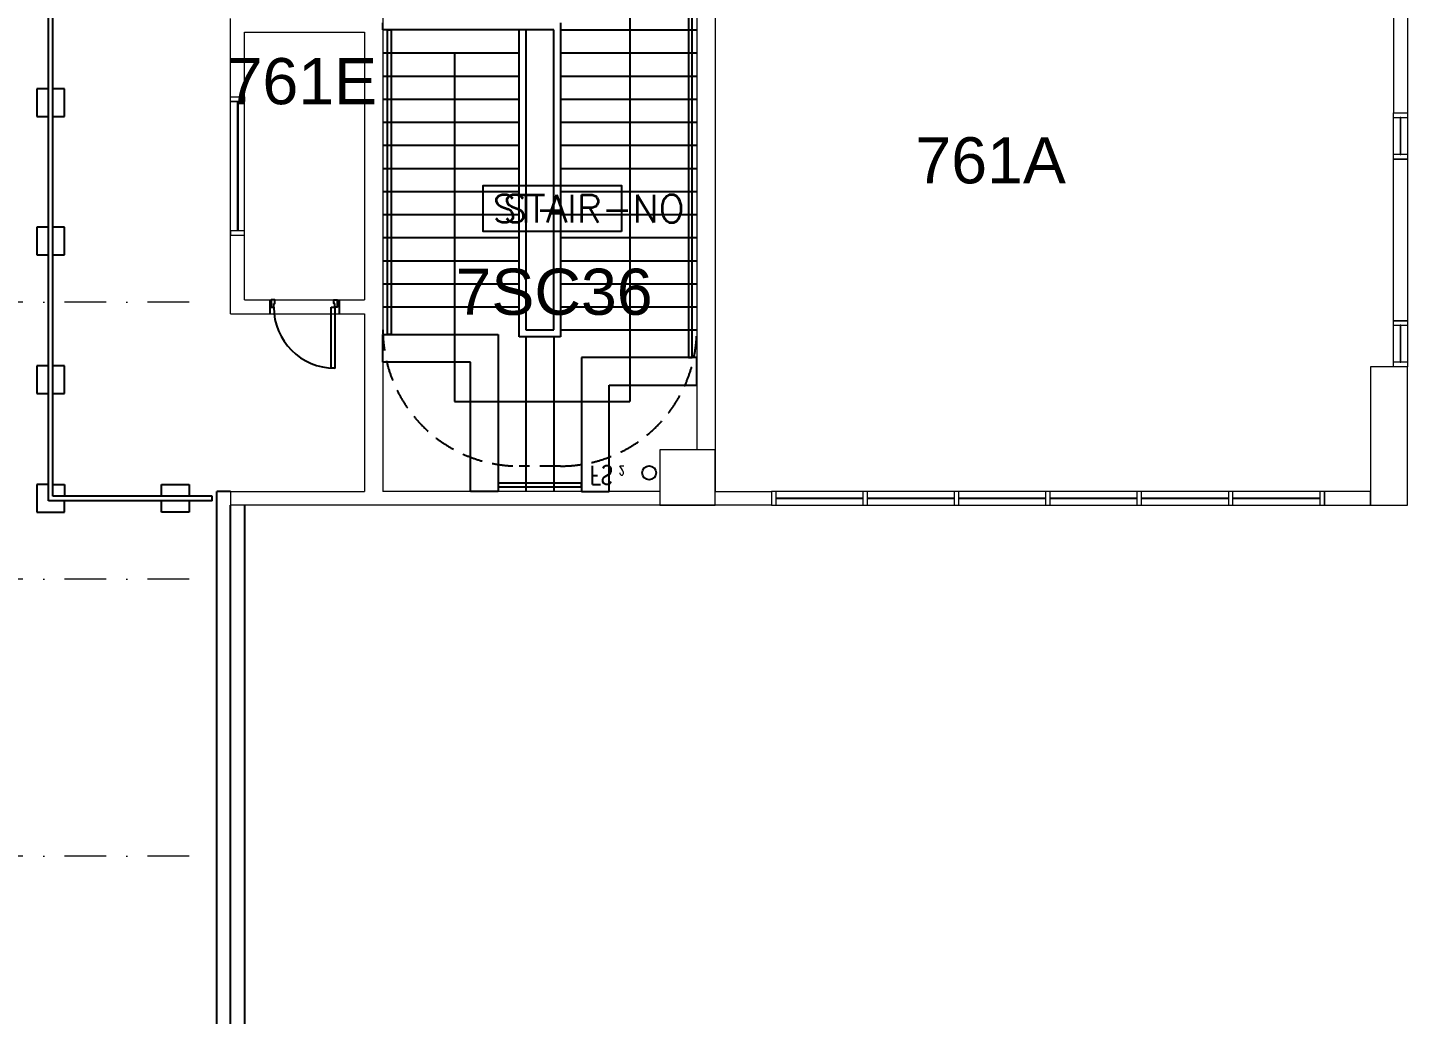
# Model space of a CAD drawing. Header units: millimetres. Extents: x -68474 to 336725, y -113450 to 40976.
# Drawn here: x 244600 to 259550, y 585 to 11275 of the extents above; entities that cross this region are included whole.
import ezdxf
from ezdxf.enums import TextEntityAlignment as Align

# ---------------------------------------------------------------- set-up
doc = ezdxf.new("R2010")
doc.units = ezdxf.units.MM
doc.header["$LTSCALE"] = 900
doc.linetypes.add('EC-7thFloor-s6152$0$DASHDOT', pattern=[1, 0.5, -0.25, 0, -0.25])
doc.linetypes.add('EC-7thFloor-s6152$0$HIDDEN', pattern=[0.375, 0.25, -0.125])
for name, color, linetype in [('EC-7thFloor-s6152$0$8', 1, 'Continuous'), ('EC-7thFloor-s6152$0$9', 1, 'Continuous'), ('EC-7thFloor-s6152$0$DRYWALL', 2, 'Continuous'), ('EC-7thFloor-s6152$0$ESTAIR', 2, 'Continuous'), ('EC-7thFloor-s6152$0$RAIL', 4, 'Continuous'), ('EC-7thFloor-s6152$0$RM-ID', 3, 'Continuous'), ('EC-7thFloor-s6152$0$TAC-TILE', 9, 'Continuous')]:
    doc.layers.add(name, color=color, linetype=linetype)
for name, color, linetype, lineweight in [('EC-7thFloor-s6152$0$ECOLUMN', 7, 'Continuous', 20), ('EC-7thFloor-s6152$0$EROOF', 1, 'EC-7thFloor-s6152$0$DASHDOT', 15), ('EC-7thFloor-s6152$0$ETHIN', 5, 'Continuous', 13), ('EC-7thFloor-s6152$0$EWINDOW', 9, 'Continuous', 9)]:
    doc.layers.add(name, color=color, linetype=linetype, lineweight=lineweight)
doc.styles.add('EC-7thFloor-s6152$0$STANDARD', font='SIMPLEX.SHX')
doc.styles.add('EC-7thFloor-s6152$0$T1', font='arial.ttf')

msp = doc.modelspace()

# ---------------------------------------------------------------- linework, layer by layer
for p, q in [((247224.99979, 8325.00542), (247224.99979, 8175.00542)), ((247224.99979, 8325.00542), (247224.99979, 8175.00542)), ((247974.99979, 8325.00542), (247974.99979, 8175.00542)), ((247974.99979, 8325.00542), (247974.99979, 8175.00542))]:
    msp.add_line(p, q)
at = {"color": 1}
msp.add_lwpolyline([(251035.6785, 9064.43008), (249535.6785, 9064.43008), (249535.6785, 9564.43008), (251035.6785, 9564.43008)], close=True, dxfattribs=at)
msp.add_lwpolyline([(251035.6785, 9064.43008), (249535.6785, 9064.43008), (249535.6785, 9564.43008), (251035.6785, 9564.43008)], close=True, dxfattribs=at)
for points in [[(247266.52229, 8286.07808), (247278.20049, 8286.07808), (247278.20049, 8325.00542), (247278.20049, 8325.00542), (247278.20049, 8325.00542), (247239.27315, 8325.00542), (247239.27315, 8247.15074), (247239.27315, 8247.15074), (247239.27315, 8247.15074), (247266.52229, 8247.15074)], [(247266.52229, 8286.07808), (247278.20049, 8286.07808), (247278.20049, 8325.00542), (247278.20049, 8325.00542), (247278.20049, 8325.00542), (247239.27315, 8325.00542), (247239.27315, 8247.15074), (247239.27315, 8247.15074), (247239.27315, 8247.15074), (247266.52229, 8247.15074)], [(247889.35966, 8247.15074), (247928.28699, 8247.15074), (247928.28699, 7585.38604), (247889.35966, 7585.38604)], [(247889.35966, 8247.15074), (247928.28699, 8247.15074), (247928.28699, 7585.38604), (247889.35966, 7585.38604)], [(247928.28699, 8286.07808), (247916.60879, 8286.07808), (247916.60879, 8325.00542), (247916.60879, 8325.00542), (247916.60879, 8325.00542), (247955.53613, 8325.00542), (247955.53613, 8247.15074), (247955.53613, 8247.15074), (247955.53613, 8247.15074), (247928.28699, 8247.15074)], [(247928.28699, 8286.07808), (247916.60879, 8286.07808), (247916.60879, 8325.00542), (247916.60879, 8325.00542), (247916.60879, 8325.00542), (247955.53613, 8325.00542), (247955.53613, 8247.15074), (247955.53613, 8247.15074), (247955.53613, 8247.15074), (247928.28699, 8247.15074)]]:
    msp.add_lwpolyline(points, close=True)
msp.add_circle((251334.68283, 6452.28134, 0), 75)
msp.add_circle((251334.68283, 6452.28134, 0), 75)
msp.add_arc((247928.28699, 8247.15074), 661.76471, 180, 270, dxfattribs=at)
msp.add_arc((247928.28699, 8247.15074), 661.76471, 180, 270, dxfattribs=at)
at = {"layer": 'EC-7thFloor-s6152$0$8'}
for p, q in [((244825, 10612.50542), (244700, 10612.50542)), ((244700, 10612.50542), (244700, 10312.50542)), ((244825, 10612.50542), (244700, 10612.50542)), ((244700, 10612.50542), (244700, 10312.50542)), ((245000, 10612.50542), (244875, 10612.50542)), ((245000, 10612.50542), (244875, 10612.50542)), ((245000, 10312.50542), (245000, 10612.50542)), ((245000, 10312.50542), (245000, 10612.50542)), ((244700, 10312.50542), (244825, 10312.50542)), ((244700, 10312.50542), (244825, 10312.50542)), ((244875, 10312.50542), (245000, 10312.50542)), ((244875, 10312.50542), (245000, 10312.50542)), ((244825, 9112.50542), (244700, 9112.50542)), ((244700, 9112.50542), (244700, 8812.50542)), ((244825, 9112.50542), (244700, 9112.50542)), ((244700, 9112.50542), (244700, 8812.50542)), ((245000, 9112.50542), (244875, 9112.50542)), ((245000, 9112.50542), (244875, 9112.50542)), ((245000, 8812.50542), (245000, 9112.50542)), ((245000, 8812.50542), (245000, 9112.50542)), ((244700, 8812.50542), (244825, 8812.50542)), ((244700, 8812.50542), (244825, 8812.50542)), ((244875, 8812.50542), (245000, 8812.50542)), ((244875, 8812.50542), (245000, 8812.50542)), ((244825, 7612.50542), (244700, 7612.50542)), ((244700, 7612.50542), (244700, 7312.50542)), ((244825, 7612.50542), (244700, 7612.50542)), ((244700, 7612.50542), (244700, 7312.50542)), ((245000, 7612.50542), (244875, 7612.50542)), ((245000, 7612.50542), (244875, 7612.50542)), ((245000, 7312.50542), (245000, 7612.50542)), ((245000, 7312.50542), (245000, 7612.50542)), ((244700, 7312.50542), (244825, 7312.50542)), ((244700, 7312.50542), (244825, 7312.50542)), ((244875, 7312.50542), (245000, 7312.50542)), ((244875, 7312.50542), (245000, 7312.50542)), ((244825, 6325), (244700, 6325)), ((244700, 6325), (244700, 6025)), ((244825, 6325), (244700, 6325)), ((244700, 6325), (244700, 6025)), ((244875, 6325), (245000, 6325)), ((244875, 6325), (245000, 6325)), ((245000, 6325), (245000, 6200)), ((245000, 6325), (245000, 6200)), ((246050, 6200), (246050, 6325)), ((246050, 6325), (246350, 6325)), ((246050, 6200), (246050, 6325)), ((246050, 6325), (246350, 6325)), ((246350, 6325), (246350, 6200)), ((246350, 6325), (246350, 6200)), ((245000, 6025), (245000, 6150)), ((245000, 6025), (245000, 6150)), ((246050, 6025), (246050, 6150)), ((246050, 6025), (246050, 6150)), ((246350, 6150), (246350, 6025)), ((246350, 6150), (246350, 6025)), ((244700, 6025), (245000, 6025)), ((244700, 6025), (245000, 6025)), ((246350, 6025), (246050, 6025)), ((246350, 6025), (246050, 6025))]:
    msp.add_line(p, q, dxfattribs=at)
at = {"layer": 'EC-7thFloor-s6152$0$9'}
for p, q in [((244825, 6150), (244825, 20775.01083)), ((244825, 6150), (244825, 20775.01083)), ((244875, 6200), (244875, 20725.01083)), ((244875, 6200), (244875, 20725.01083)), ((246600, 6150), (244825, 6150)), ((246600, 6150), (244825, 6150)), ((246600, 6200), (244875, 6200)), ((246600, 6200), (244875, 6200)), ((246600, 6150), (246600, 6200)), ((246600, 6150), (246600, 6200))]:
    msp.add_line(p, q, dxfattribs=at)
at = {"layer": 'EC-7thFloor-s6152$0$9', "color": 1}
for p, q in [((246799.99979, 6250.01083), (246650, 6250.01083)), ((246799.99979, 6250.01083), (246650, 6250.01083)), ((246650, -10400), (246650, 6250.00542)), ((246650, -10400), (246650, 6250.00542))]:
    msp.add_line(p, q, dxfattribs=at)
at = {"layer": 'EC-7thFloor-s6152$0$DRYWALL'}
for p, q in [((246800, -10250), (246800, 6100)), ((246800, -10250), (246800, 6100)), ((246950, 6100), (246950, -10250)), ((246950, 6100), (246950, -10250))]:
    msp.add_line(p, q, dxfattribs=at)
at = {"layer": 'EC-7thFloor-s6152$0$ECOLUMN'}
for p, q in [((252049.99979, 18800.01083), (252049.99979, 6250.00532)), ((252049.99979, 18800.01083), (252049.99979, 6250.00532)), ((251849.99979, 12925.00542), (251849.99979, 6700.00555)), ((251849.99979, 12925.00542), (251849.99979, 6700.00555)), ((259550, 11850.00542), (259550, 10350.00542)), ((259550, 11850.00542), (259550, 10350.00542)), ((248449.99979, 11555.00542), (248449.99979, 6250.00542)), ((248449.99979, 11555.00542), (248449.99979, 6250.00542)), ((259400, 11650.00542), (259400, 10350.00542)), ((259400, 11650.00542), (259400, 10350.00542)), ((246799.99979, 10525.00542), (246799.99979, 11375.00542)), ((246799.99979, 10525.00542), (246799.99979, 11375.00542)), ((246949.99979, 11225.00542), (248249.99979, 11225.00542)), ((246949.99979, 10525.00542), (246949.99979, 11225.00542)), ((246949.99979, 11225.00542), (248249.99979, 11225.00542)), ((246949.99979, 10525.00542), (246949.99979, 11225.00542)), ((248249.99979, 11225.00542), (248249.99979, 8325.00542)), ((248249.99979, 11225.00542), (248249.99979, 8325.00542)), ((246799.99979, 10525.00542), (246949.99979, 10525.00542)), ((246799.99979, 10525.00542), (246949.99979, 10525.00542)), ((259400, 10350.00542), (259550, 10350.00542)), ((259400, 10350.00542), (259550, 10350.00542)), ((259399.9991, 9850.00542), (259549.9994, 9850.00542)), ((259399.9991, 8100.00542), (259399.9991, 9850.00542)), ((259399.9991, 9850.00542), (259549.9994, 9850.00542)), ((259399.9991, 8100.00542), (259399.9991, 9850.00542)), ((259549.9994, 9850.00542), (259549.9994, 8100.00542)), ((259549.9994, 9850.00542), (259549.9994, 8100.00542)), ((246799.99979, 9075.00542), (246799.99979, 9025.00542)), ((246799.99979, 9075.00542), (246799.99979, 9025.00542)), ((246799.99979, 9025.00542), (246949.99979, 9025.00542)), ((246799.99979, 8175.00542), (246799.99979, 9025.00542)), ((246799.99979, 9025.00542), (246949.99979, 9025.00542)), ((246799.99979, 8175.00542), (246799.99979, 9025.00542)), ((246949.99979, 8325.00542), (246949.99979, 9025.00542)), ((246949.99979, 8325.00542), (246949.99979, 9025.00542)), ((246949.99979, 8325.00542), (247224.99979, 8325.00542)), ((246949.99979, 8325.00542), (247224.99979, 8325.00542)), ((247974.99979, 8325.00542), (248249.99979, 8325.00542)), ((247974.99979, 8325.00542), (248249.99979, 8325.00542)), ((246799.99979, 8175.00542), (247224.99979, 8175.00542)), ((246799.99979, 8175.00542), (247224.99979, 8175.00542)), ((247974.99979, 8175.00542), (248249.99979, 8175.00542)), ((247974.99979, 8175.00542), (248249.99979, 8175.00542)), ((248249.99979, 8175.00542), (248249.99979, 6250.00542)), ((248249.99979, 8175.00542), (248249.99979, 6250.00542)), ((259549.9994, 8100.00542), (259399.9991, 8100.00542)), ((259549.9994, 8100.00542), (259399.9991, 8100.00542)), ((259550, 7600.00542), (259150, 7600.00542)), ((259150, 7600.00542), (259150, 6100.00542)), ((259550, 7600.00542), (259150, 7600.00542)), ((259150, 7600.00542), (259150, 6100.00542)), ((259550, 6100.00542), (259550, 7600.00542)), ((259550, 6100.00542), (259550, 7600.00542)), ((252049.9998, 6700.00555), (251449.9998, 6700.00555)), ((251449.9998, 6700.00555), (251449.9998, 6100.00555)), ((252049.9998, 6700.00555), (251449.9998, 6700.00555)), ((251449.9998, 6700.00555), (251449.9998, 6100.00555)), ((252049.9998, 6100.00555), (252049.9998, 6700.00555)), ((252049.9998, 6100.00555), (252049.9998, 6700.00555)), ((246799.99979, 6250.00542), (248249.99979, 6250.00542)), ((246799.99979, 6250.00542), (246799.99979, 6100.00541)), ((246799.99979, 6250.00542), (248249.99979, 6250.00542)), ((246799.99979, 6250.00542), (246799.99979, 6100.00541)), ((251449.9998, 6250.00542), (248449.99979, 6250.00542)), ((251449.9998, 6250.00542), (248449.99979, 6250.00542)), ((252049.99979, 6250.00532), (252660, 6250.00557)), ((252049.99979, 6250.00532), (252660, 6250.00557)), ((252660, 6250.00557), (252660, 6100.00557)), ((252660, 6250.00557), (252660, 6100.00557)), ((259150, 6250.00541), (258650, 6250.00541)), ((258650, 6250.00541), (258650, 6100.00542)), ((259150, 6250.00541), (258650, 6250.00541)), ((258650, 6250.00541), (258650, 6100.00542)), ((259150, 6100.00542), (259150, 6250.00541)), ((259150, 6100.00542), (259150, 6250.00541)), ((252660, 6100.00557), (246799.99979, 6100.00541)), ((252660, 6100.00557), (246799.99979, 6100.00541)), ((251449.9998, 6100.00555), (252049.9998, 6100.00555)), ((251449.9998, 6100.00555), (252049.9998, 6100.00555)), ((258650, 6100.00542), (259150, 6100.00542)), ((258650, 6100.00542), (259150, 6100.00542)), ((259150, 6100.00542), (259550, 6100.00542)), ((259150, 6100.00542), (259550, 6100.00542))]:
    msp.add_line(p, q, dxfattribs=at)
at = {"layer": 'EC-7thFloor-s6152$0$EROOF'}
for p, q in [((246350, 8300), (233650, 8300)), ((246350, 8300), (233650, 8300)), ((246350, 5300), (233650, 5300)), ((246350, 5300), (233650, 5300)), ((246349.99979, 2300), (233650, 2300)), ((246349.99979, 2300), (233650, 2300))]:
    msp.add_line(p, q, dxfattribs=at)
at = {"layer": 'EC-7thFloor-s6152$0$ESTAIR', "color": 1}
for p, q in [((251124.99979, 12125.00542), (251124.99979, 7225.00542)), ((251124.99979, 12125.00542), (251124.99979, 7225.00542)), ((249224.99979, 11000.00542), (249224.99979, 7225.00542)), ((249224.99979, 11000.00542), (249224.99979, 7225.00542)), ((249224.99979, 7225.00542), (251124.99979, 7225.00542)), ((249224.99979, 7225.00542), (251124.99979, 7225.00542))]:
    msp.add_line(p, q, dxfattribs=at)
at = {"layer": 'EC-7thFloor-s6152$0$ESTAIR'}
for p, q in [((250374.99979, 11250.00542), (251849.99979, 11250.00542)), ((250374.99979, 11250.00542), (251849.99979, 11250.00542)), ((248449.99979, 11000.00542), (249924.99979, 11000.00542)), ((248449.99979, 11000.00542), (249924.99979, 11000.00542)), ((250374.99979, 11000.00542), (251849.99979, 11000.00542)), ((250374.99979, 11000.00542), (251849.99979, 11000.00542)), ((248449.99979, 10750.00542), (249924.99979, 10750.00542)), ((248449.99979, 10750.00542), (249924.99979, 10750.00542)), ((250374.99979, 10750.00542), (251849.99979, 10750.00542)), ((250374.99979, 10750.00542), (251849.99979, 10750.00542)), ((248449.99979, 10500.00542), (249924.99979, 10500.00542)), ((248449.99979, 10500.00542), (249924.99979, 10500.00542)), ((250374.99979, 10500.00542), (251849.99979, 10500.00542)), ((250374.99979, 10500.00542), (251849.99979, 10500.00542)), ((248449.99979, 10250.00542), (249924.99979, 10250.00542)), ((248449.99979, 10250.00542), (249924.99979, 10250.00542)), ((250374.99979, 10250.00542), (251849.99979, 10250.00542)), ((250374.99979, 10250.00542), (251849.99979, 10250.00542)), ((248449.99979, 10000.00542), (249924.99979, 10000.00542)), ((248449.99979, 10000.00542), (249924.99979, 10000.00542)), ((250374.99979, 10000.00542), (251849.99979, 10000.00542)), ((250374.99979, 10000.00542), (251849.99979, 10000.00542)), ((248449.99979, 9750.00542), (249924.99979, 9750.00542)), ((248449.99979, 9750.00542), (249924.99979, 9750.00542)), ((250374.99979, 9750.00542), (251849.99979, 9750.00542)), ((250374.99979, 9750.00542), (251849.99979, 9750.00542)), ((248449.99979, 9500.00542), (249924.99979, 9500.00542)), ((248449.99979, 9500.00542), (249924.99979, 9500.00542)), ((250374.99979, 9500.00542), (251849.99979, 9500.00542)), ((250374.99979, 9500.00542), (251849.99979, 9500.00542)), ((248449.99979, 9250.00542), (249924.99979, 9250.00542)), ((248449.99979, 9250.00542), (249924.99979, 9250.00542)), ((250374.99979, 9250.00542), (251849.99979, 9250.00542)), ((250374.99979, 9250.00542), (251849.99979, 9250.00542)), ((248449.99979, 9000.00542), (249924.99979, 9000.00542)), ((248449.99979, 9000.00542), (249924.99979, 9000.00542)), ((250374.99979, 9000.00542), (251849.99979, 9000.00542)), ((250374.99979, 9000.00542), (251849.99979, 9000.00542)), ((248449.99979, 8750.00542), (249924.99979, 8750.00542)), ((248449.99979, 8750.00542), (249924.99979, 8750.00542)), ((250374.99979, 8750.00542), (251849.99979, 8750.00542)), ((250374.99979, 8750.00542), (251849.99979, 8750.00542)), ((248449.99979, 8500.00542), (249924.99979, 8500.00542)), ((248449.99979, 8500.00542), (249924.99979, 8500.00542)), ((250374.99979, 8500.00542), (251849.99979, 8500.00542)), ((250374.99979, 8500.00542), (251849.99979, 8500.00542)), ((248449.99979, 8250.00542), (249924.99979, 8250.00542)), ((248449.99979, 8250.00542), (249924.99979, 8250.00542)), ((250374.99979, 8250.00542), (251849.99979, 8250.00542)), ((250374.99979, 8250.00542), (251849.99979, 8250.00542)), ((249999.99979, 7925.00542), (249999.99979, 6250.00542)), ((249999.99979, 7925.00542), (249999.99979, 6250.00542)), ((250299.99979, 7925.00542), (250299.99979, 6250.00542)), ((250299.99979, 7925.00542), (250299.99979, 6250.00542)), ((250374.99979, 8000.00542), (251849.99979, 8000.00542)), ((250374.99979, 8000.00542), (251849.99979, 8000.00542))]:
    msp.add_line(p, q, dxfattribs=at)
at = {"layer": 'EC-7thFloor-s6152$0$ESTAIR', "color": 1, "linetype": 'EC-7thFloor-s6152$0$HIDDEN'}
msp.add_line((250374.99979, 6525.00542), (249924.99979, 6525.00542), dxfattribs=at)
msp.add_line((250374.99979, 6525.00542), (249924.99979, 6525.00542), dxfattribs=at)
for centre, start, end in [((249924.99979, 8000.00542), 180, 270), ((249924.99979, 8000.00542), 180, 270), ((250374.99979, 8000.00542), 270, 360), ((250374.99979, 8000.00542), 270, 360)]:
    msp.add_arc(centre, 1475, start, end, dxfattribs=at)
at = {"layer": 'EC-7thFloor-s6152$0$ETHIN'}
for p, q in [((247224.99979, 8325.00542), (247958.05961, 8325.00542)), ((247224.99979, 8325.00542), (247958.05961, 8325.00542)), ((247958.05961, 8325.00542), (247974.99979, 8325.00542)), ((247958.05961, 8325.00542), (247974.99979, 8325.00542)), ((247224.99979, 8175.00542), (247974.99979, 8175.00542)), ((247224.99979, 8175.00542), (247974.99979, 8175.00542))]:
    msp.add_line(p, q, dxfattribs=at)
at = {"layer": 'EC-7thFloor-s6152$0$EWINDOW', "linetype": 'Continuous'}
for p, q in [((246949.99979, 10525.00542), (246949.99979, 10475.00542)), ((246949.99979, 10525.00542), (246949.99979, 10475.00542)), ((259399.9997, 9850.00542), (259399.9997, 10350.00542)), ((259399.9997, 10350.00542), (259549.9994, 10350.00542)), ((259399.9997, 9850.00542), (259399.9997, 10350.00542)), ((259399.9997, 10350.00542), (259549.9994, 10350.00542)), ((259549.9994, 10350.00542), (259549.9994, 9850.00542)), ((259549.9994, 10350.00542), (259549.9994, 9850.00542)), ((259399.9997, 9900.00532), (259399.9997, 10300.00552)), ((259399.9997, 10300.00552), (259549.9994, 10300.00552)), ((259399.9997, 9900.00532), (259399.9997, 10300.00552)), ((259399.9997, 10300.00552), (259549.9994, 10300.00552)), ((259479.99954, 10300.00552), (259469.99956, 10300.00552)), ((259469.99956, 10300.00552), (259469.99956, 9900.00532)), ((259479.99954, 10300.00552), (259469.99956, 10300.00552)), ((259469.99956, 10300.00552), (259469.99956, 9900.00532)), ((259479.99954, 9900.00532), (259479.99954, 10300.00552)), ((259479.99954, 9900.00532), (259479.99954, 10300.00552)), ((259549.9994, 10300.00552), (259549.9994, 9900.00532)), ((259549.9994, 10300.00552), (259549.9994, 9900.00532)), ((259549.9994, 9900.00532), (259399.9997, 9900.00532)), ((259549.9994, 9900.00532), (259399.9997, 9900.00532)), ((259469.99956, 9900.00532), (259479.99954, 9900.00532)), ((259469.99956, 9900.00532), (259479.99954, 9900.00532)), ((259549.9994, 9850.00542), (259399.9997, 9850.00542)), ((259549.9994, 9850.00542), (259399.9997, 9850.00542)), ((259399.9997, 7600.00542), (259399.9997, 8100.00542)), ((259399.9997, 8100.00542), (259549.9994, 8100.00542)), ((259399.9997, 7600.00542), (259399.9997, 8100.00542)), ((259399.9997, 8100.00542), (259549.9994, 8100.00542)), ((259549.9994, 8100.00542), (259549.9994, 7600.00542)), ((259549.9994, 8100.00542), (259549.9994, 7600.00542)), ((259399.9997, 7650.00532), (259399.9997, 8050.00552)), ((259399.9997, 8050.00552), (259549.9994, 8050.00552)), ((259399.9997, 7650.00532), (259399.9997, 8050.00552)), ((259399.9997, 8050.00552), (259549.9994, 8050.00552)), ((259479.99954, 8050.00552), (259469.99956, 8050.00552)), ((259469.99956, 8050.00552), (259469.99956, 7650.00532)), ((259479.99954, 8050.00552), (259469.99956, 8050.00552)), ((259469.99956, 8050.00552), (259469.99956, 7650.00532)), ((259479.99954, 7650.00532), (259479.99954, 8050.00552)), ((259479.99954, 7650.00532), (259479.99954, 8050.00552)), ((259549.9994, 8050.00552), (259549.9994, 7650.00532)), ((259549.9994, 8050.00552), (259549.9994, 7650.00532)), ((259549.9994, 7650.00532), (259399.9997, 7650.00532)), ((259549.9994, 7650.00532), (259399.9997, 7650.00532)), ((259469.99956, 7650.00532), (259479.99954, 7650.00532)), ((259469.99956, 7650.00532), (259479.99954, 7650.00532)), ((259549.9994, 7600.00542), (259399.9997, 7600.00542)), ((259549.9994, 7600.00542), (259399.9997, 7600.00542)), ((258650, 6250.00512), (252660, 6250.00542)), ((258650, 6250.00512), (252660, 6250.00542)), ((258600.0001, 6250.00512), (252709.9999, 6250.00542)), ((258600.0001, 6250.00512), (252709.9999, 6250.00542)), ((252709.9999, 6180.00556), (253650.00005, 6180.00543)), ((252709.9999, 6180.00556), (253650.00005, 6180.00543)), ((253650.00005, 6170.00545), (252709.9999, 6170.00558)), ((253650.00005, 6170.00545), (252709.9999, 6170.00558)), ((253699.99995, 6180.00543), (254640.00005, 6180.00545)), ((253699.99995, 6180.00543), (254640.00005, 6180.00545)), ((254640.00005, 6170.00547), (253699.99995, 6170.00545)), ((254640.00005, 6170.00547), (253699.99995, 6170.00545)), ((254689.99995, 6180.00546), (255630.00005, 6180.0054)), ((254689.99995, 6180.00546), (255630.00005, 6180.0054)), ((255630.00005, 6170.00542), (254689.99995, 6170.00548)), ((255630.00005, 6170.00542), (254689.99995, 6170.00548)), ((255679.99995, 6180.00541), (256620.00005, 6180.00535)), ((255679.99995, 6180.00541), (256620.00005, 6180.00535)), ((256620.00005, 6170.00537), (255679.99995, 6170.00543)), ((256620.00005, 6170.00537), (255679.99995, 6170.00543)), ((256669.99995, 6180.00556), (257610.00005, 6180.0054)), ((256669.99995, 6180.00556), (257610.00005, 6180.0054)), ((257610.00005, 6170.00542), (256669.99995, 6170.00558)), ((257610.00005, 6170.00542), (256669.99995, 6170.00558)), ((257659.99995, 6180.0054), (258600.0001, 6180.00526)), ((257659.99995, 6180.0054), (258600.0001, 6180.00526)), ((258600.0001, 6170.00528), (257659.99995, 6170.00542)), ((258600.0001, 6170.00528), (257659.99995, 6170.00542)), ((252660, 6100.00572), (258650, 6100.00542)), ((252660, 6100.00572), (258650, 6100.00542)), ((252709.9999, 6100.00572), (258600.0001, 6100.00542)), ((252709.9999, 6100.00572), (258600.0001, 6100.00542))]:
    msp.add_line(p, q, dxfattribs=at)
for points in [[(246799.99979, 10475.00542), (246799.99979, 10525.00542), (246949.99979, 10525.00542), (246949.99979, 10475.00542), (246799.99979, 10475.00542)], [(246799.99979, 10475.00542), (246799.99979, 10525.00542), (246949.99979, 10525.00542), (246949.99979, 10475.00542), (246799.99979, 10475.00542)], [(246799.99979, 9025.00542), (246799.99979, 10475.00542), (246870.03274, 10475.00542), (246870.03274, 9075.00542)], [(246799.99979, 9025.00542), (246799.99979, 10475.00542), (246870.03274, 10475.00542), (246870.03274, 9075.00542)], [(246949.99979, 9025.00542), (246949.99979, 10475.00542), (246879.99979, 10475.00542), (246879.99979, 9075.00542)], [(246949.99979, 9025.00542), (246949.99979, 10475.00542), (246879.99979, 10475.00542), (246879.99979, 9075.00542)], [(246799.99979, 9075.00542), (246799.99979, 9025.00542), (246949.99979, 9025.00542), (246949.99979, 9075.00542), (246799.99979, 9075.00542)], [(246799.99979, 9075.00542), (246799.99979, 9025.00542), (246949.99979, 9025.00542), (246949.99979, 9075.00542), (246799.99979, 9075.00542)]]:
    msp.add_lwpolyline(points, dxfattribs=at)
for points in [[(252660, 6100.00572), (252709.9999, 6100.00572), (252709.9999, 6250.00542), (252660, 6250.00542)], [(252660, 6100.00572), (252709.9999, 6100.00572), (252709.9999, 6250.00542), (252660, 6250.00542)], [(253650.00005, 6100.00557), (253699.99995, 6100.00557), (253699.99995, 6250.00527), (253650.00005, 6250.00527)], [(253650.00005, 6100.00557), (253699.99995, 6100.00557), (253699.99995, 6250.00527), (253650.00005, 6250.00527)], [(254640.00005, 6100.00561), (254689.99995, 6100.00561), (254689.99995, 6250.00532), (254640.00005, 6250.00532)], [(254640.00005, 6100.00561), (254689.99995, 6100.00561), (254689.99995, 6250.00532), (254640.00005, 6250.00532)], [(255630.00005, 6100.00556), (255679.99995, 6100.00556), (255679.99995, 6250.00527), (255630.00005, 6250.00527)], [(255630.00005, 6100.00556), (255679.99995, 6100.00556), (255679.99995, 6250.00527), (255630.00005, 6250.00527)], [(256620.00005, 6100.00551), (256669.99995, 6100.00551), (256669.99995, 6250.00522), (256620.00005, 6250.00522)], [(256620.00005, 6100.00551), (256669.99995, 6100.00551), (256669.99995, 6250.00522), (256620.00005, 6250.00522)], [(257610.00005, 6100.00546), (257659.99995, 6100.00546), (257659.99995, 6250.00517), (257610.00005, 6250.00517)], [(257610.00005, 6100.00546), (257659.99995, 6100.00546), (257659.99995, 6250.00517), (257610.00005, 6250.00517)], [(258600.0001, 6100.00569), (258650, 6100.00569), (258650, 6250.00539), (258600.0001, 6250.00539)], [(258600.0001, 6100.00569), (258650, 6100.00569), (258650, 6250.00539), (258600.0001, 6250.00539)]]:
    msp.add_lwpolyline(points, close=True, dxfattribs=at)
at = {"layer": 'EC-7thFloor-s6152$0$RAIL'}
for p, q in [((251759.99979, 11550.00542), (251759.99979, 7700.00542)), ((251759.99979, 11550.00542), (251759.99979, 7700.00542)), ((251799.99979, 7700.00542), (251799.99979, 11550.00542)), ((251799.99979, 7700.00542), (251799.99979, 11550.00542)), ((248449.99979, 11250.00542), (248449.99979, 11325.00542)), ((248449.99979, 11250.00542), (248449.99979, 11325.00542)), ((250299.99979, 11250.00542), (248449.99979, 11250.00542)), ((250299.99979, 11250.00542), (248449.99979, 11250.00542)), ((248499.99979, 7950.00542), (248499.99979, 11250.00542)), ((248499.99979, 11250.00542), (248539.99979, 11250.00542)), ((248499.99979, 7950.00542), (248499.99979, 11250.00542)), ((248499.99979, 11250.00542), (248539.99979, 11250.00542)), ((248539.99979, 11250.00542), (248539.99979, 7950.00542)), ((248539.99979, 11250.00542), (248539.99979, 7950.00542)), ((249924.99979, 7925.00542), (249924.99979, 11250.00542)), ((249924.99979, 7925.00542), (249924.99979, 11250.00542)), ((249999.99979, 11250.00542), (249999.99979, 8000.00542)), ((249999.99979, 11250.00542), (249999.99979, 8000.00542)), ((250299.99979, 8000.00542), (250299.99979, 11250.00542)), ((250299.99979, 8000.00542), (250299.99979, 11250.00542)), ((250374.99979, 11325.00542), (250374.99979, 7925.00542)), ((250374.99979, 11325.00542), (250374.99979, 7925.00542)), ((248539.99979, 7950.00542), (248499.99979, 7950.00542)), ((248539.99979, 7950.00542), (248499.99979, 7950.00542)), ((250374.99979, 7925.00542), (249924.99979, 7925.00542)), ((250374.99979, 7925.00542), (249924.99979, 7925.00542)), ((249999.99979, 8000.00542), (250299.99979, 8000.00542)), ((249999.99979, 8000.00542), (250299.99979, 8000.00542)), ((251759.99979, 7700.00542), (251799.99979, 7700.00542)), ((251759.99979, 7700.00542), (251799.99979, 7700.00542)), ((250599.99979, 6340.00551), (249699.99979, 6340.00541)), ((250599.99979, 6340.00551), (249699.99979, 6340.00541)), ((250599.99979, 6340.00542), (249699.99979, 6340.00542)), ((249699.99979, 6340.00542), (249699.99979, 6300.00542)), ((250599.99979, 6340.00542), (249699.99979, 6340.00542)), ((249699.99979, 6340.00542), (249699.99979, 6300.00542)), ((249699.99979, 6340.00541), (249699.99979, 6300.00541)), ((249699.99979, 6340.00541), (249699.99979, 6300.00541)), ((249699.99979, 6300.00541), (250599.99979, 6300.00551)), ((249699.99979, 6300.00541), (250599.99979, 6300.00551)), ((249699.99979, 6300.00542), (250599.99979, 6300.00542)), ((249699.99979, 6300.00542), (250599.99979, 6300.00542)), ((250599.99979, 6300.00551), (250599.99979, 6340.00551)), ((250599.99979, 6300.00551), (250599.99979, 6340.00551)), ((250599.99979, 6300.00542), (250599.99979, 6340.00542)), ((250599.99979, 6300.00542), (250599.99979, 6340.00542))]:
    msp.add_line(p, q, dxfattribs=at)
at = {"layer": 'EC-7thFloor-s6152$0$TAC-TILE'}
for p, q in [((248449.99979, 7950.00442), (249699.99979, 7950.00526)), ((248449.99979, 7950.00442), (249699.99979, 7950.00526)), ((248449.99979, 7650.00442), (248449.99979, 7950.00442)), ((248449.99979, 7650.00442), (248449.99979, 7950.00442)), ((249699.99979, 7950.00526), (249699.99979, 6250.00526)), ((249699.99979, 7950.00526), (249699.99979, 6250.00526)), ((249399.99902, 7650.00506), (248449.99979, 7650.00442)), ((249399.99902, 7650.00506), (248449.99979, 7650.00442)), ((249399.99979, 6250.00526), (249399.99902, 7650.00506)), ((249399.99979, 6250.00526), (249399.99902, 7650.00506)), ((251849.99979, 7700.00442), (250599.99979, 7700.00526)), ((250599.99979, 7700.00526), (250599.99979, 6250.00526)), ((251849.99979, 7700.00442), (250599.99979, 7700.00526)), ((250599.99979, 7700.00526), (250599.99979, 6250.00526)), ((251849.99979, 7400.00442), (251849.99979, 7700.00442)), ((251849.99979, 7400.00442), (251849.99979, 7700.00442)), ((250899.99979, 6250.00526), (250900.00057, 7400.00506)), ((250899.99979, 6250.00526), (250900.00057, 7400.00506)), ((250900.00057, 7400.00506), (251849.99979, 7400.00442)), ((250900.00057, 7400.00506), (251849.99979, 7400.00442)), ((249699.99979, 6250.00526), (249399.99979, 6250.00526)), ((249699.99979, 6250.00526), (249399.99979, 6250.00526)), ((250599.99979, 6250.00526), (250899.99979, 6250.00526)), ((250599.99979, 6250.00526), (250899.99979, 6250.00526))]:
    msp.add_line(p, q, dxfattribs=at)

# ---------------------------------------------------------------- texts
at = {"style": 'EC-7thFloor-s6152$0$STANDARD'}
msp.add_text('ST-', height=300, dxfattribs=at).set_placement((250435.6785, 9164.43008), align=Align.RIGHT)
msp.add_text('ST-', height=300, dxfattribs=at).set_placement((250435.6785, 9164.43008), align=Align.RIGHT)
msp.add_attdef('STAIR-NO', text='1', height=300, dxfattribs=at).set_placement((250735.6785, 9164.43008), align=Align.CENTER)
msp.add_attdef('STAIR-NO', text='1', height=300, dxfattribs=at).set_placement((250735.6785, 9164.43008), align=Align.CENTER)
at = {"style": 'EC-7thFloor-s6152$0$STANDARD', "text_generation_flag": 4, "width": 0.75}
for tag, p, height in [('FS', (250696.28104, 6527.28134, 0), 200), ('FS', (250696.28104, 6527.28134, 0), 200), ('2', (251005.63008, 6527.28134, 0), 100), ('2', (251005.63008, 6527.28134, 0), 100)]:
    msp.add_attdef(tag, p, 'XXX', height=height, dxfattribs=at)
at = {"layer": 'EC-7thFloor-s6152$0$RM-ID', "style": 'EC-7thFloor-s6152$0$T1'}
for s, p in [('761E', (247571.66337, 10694.94267)), ('761E', (247571.66337, 10694.94267)), ('761A', (255034.70004, 9837.62861)), ('761A', (255034.70004, 9837.62861)), ('7SC36', (250304.5122, 8413.73552)), ('7SC36', (250304.5122, 8413.73552))]:
    msp.add_text(s, height=500, dxfattribs=at).set_placement(p, align=Align.MIDDLE)

doc.saveas('drawing.dxf')
